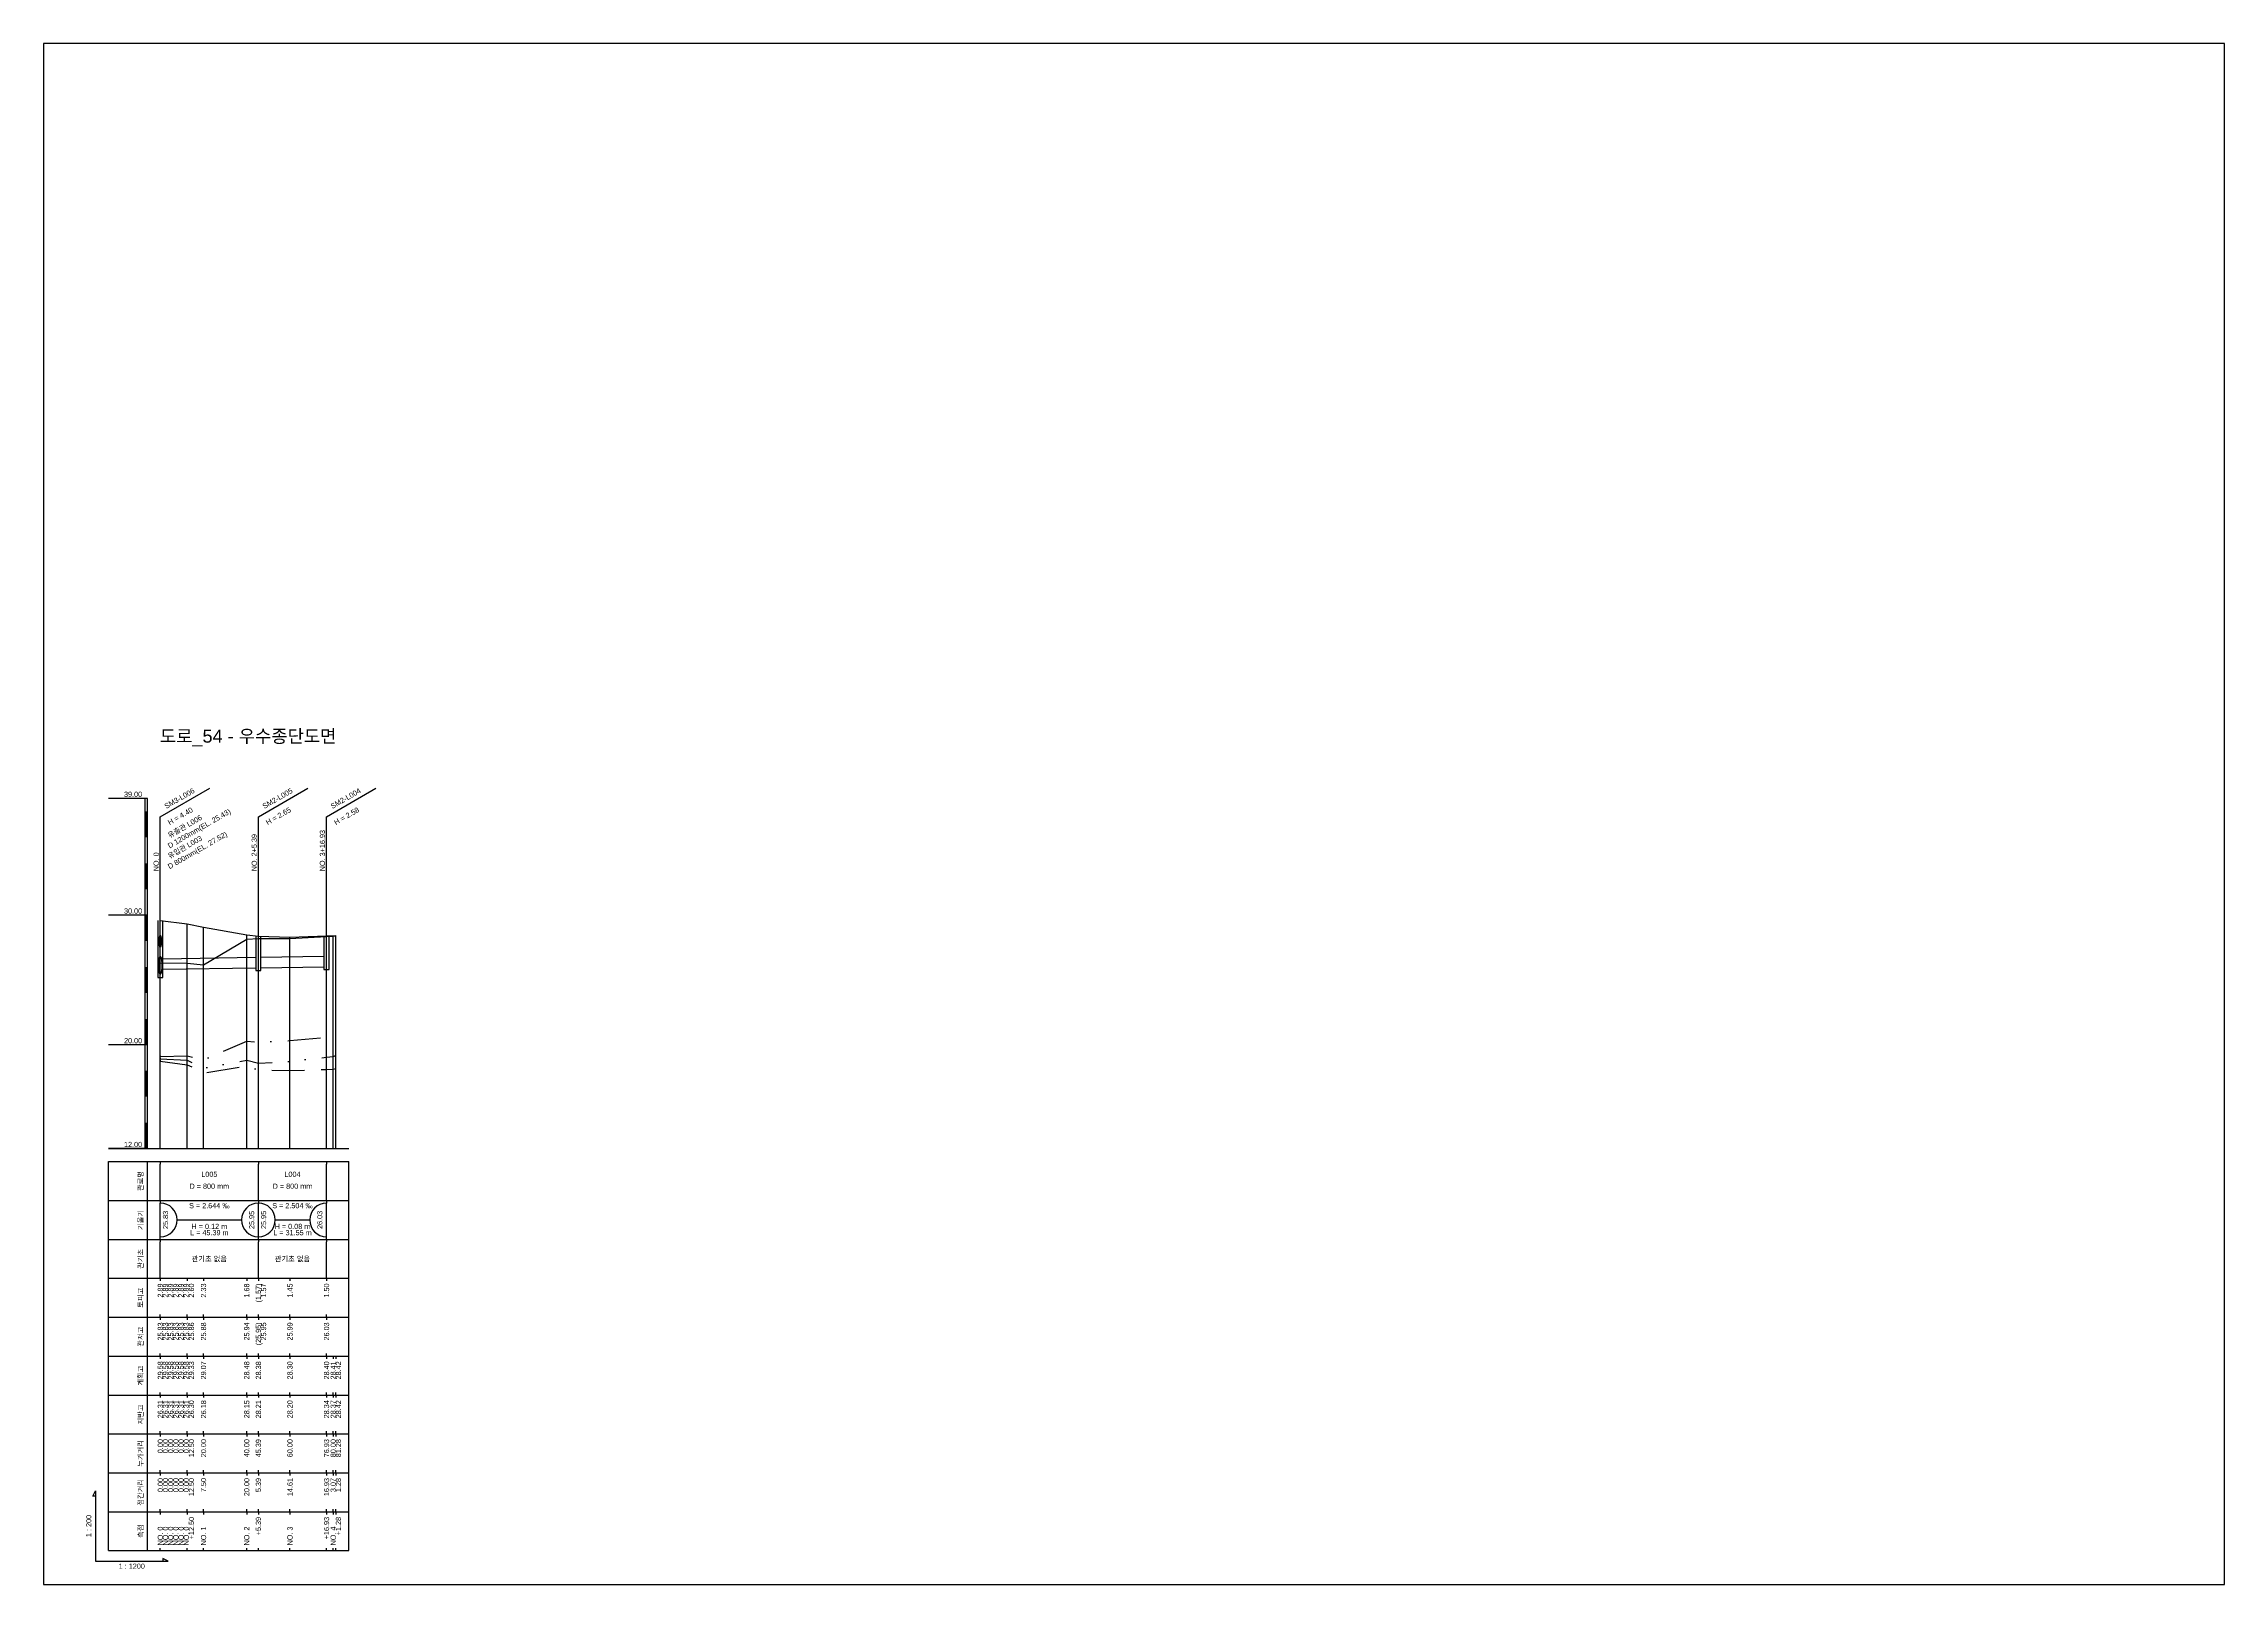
# Model space of a CAD drawing. Header units: millimetres. Extents: x -7351 to 135086, y 1419 to 5643.
# Drawn here: x 56770 to 57611, y 1419 to 2013 of the extents above; entities that cross this region are included whole.
import ezdxf
from ezdxf.enums import TextEntityAlignment as Align

# ---------------------------------------------------------------- set-up
doc = ezdxf.new("R2010")
doc.units = ezdxf.units.MM
for name, pattern in [('BORDER', [44.45, 12.7, -6.35, 12.7, -6.35, 0, -6.35]), ('DASHDOT', [25.4, 12.7, -6.35, 0, -6.35]), ('DIVIDE', [31.75, 12.7, -6.35, 0, -6.35, 0, -6.35])]:
    doc.linetypes.add(name, pattern=pattern)
for name, color, linetype in [('KZ_종단_계획선', 1, 'Continuous'), ('KZ_종단_관로', 4, 'Continuous'), ('KZ_종단_깃발', 7, 'Continuous'), ('KZ_종단_노선명', 7, 'Continuous'), ('KZ_종단_도각', 7, 'Continuous'), ('KZ_종단_맨홀', 4, 'Continuous'), ('KZ_종단_수직선', 7, 'Continuous'), ('KZ_종단_암선1', 56, 'DASHDOT'), ('KZ_종단_암선2', 4, 'DIVIDE'), ('KZ_종단_암선3', 6, 'BORDER'), ('KZ_종단_원형관', 4, 'Continuous'), ('KZ_종단_지반선', 3, 'Continuous'), ('KZ_종단_테이블문자', 7, 'Continuous'), ('KZ_종단_테이블선', 7, 'Continuous'), ('KZ_종단_폴대', 7, 'Continuous')]:
    doc.layers.add(name, color=color, linetype=linetype)
doc.styles.get("Standard").update_dxf_attribs({"font": 'arial.ttf'})

msp = doc.modelspace()

# ---------------------------------------------------------------- linework, layer by layer
at = {"layer": 'KZ_종단_계획선'}
msp.add_lwpolyline([(56815.36, 1674.95), (56815.36, 1674.95), (56815.36, 1674.95), (56815.36, 1674.95), (56815.36, 1674.95), (56815.36, 1674.95), (56825.78, 1673.69), (56832.03, 1672.41), (56848.69, 1669.42), (56853.18, 1668.96), (56865.36, 1668.54), (56879.47, 1669.02), (56882.03, 1669.1), (56883.09, 1669.14)], dxfattribs=at)
at = {"layer": 'KZ_종단_관로'}
for p, q in [((56816.36, 1660.19), (56852.18, 1660.79)), ((56816.36, 1656.19), (56852.18, 1656.79)), ((56854.18, 1660.79), (56878.47, 1661.18)), ((56854.18, 1656.79), (56878.47, 1657.18))]:
    msp.add_line(p, q, dxfattribs=at)
at = {"layer": 'KZ_종단_깃발'}
for p, q in [((56815.36, 1714.95), (56834.41, 1725.95)), ((56853.18, 1714.95), (56872.23, 1725.95)), ((56879.47, 1714.95), (56898.52, 1725.95)), ((56815.36, 1587.04), (56815.36, 1714.95)), ((56853.18, 1587.04), (56853.18, 1714.95)), ((56879.47, 1587.04), (56879.47, 1714.95))]:
    msp.add_line(p, q, dxfattribs=at)
at = {"layer": 'KZ_종단_도각'}
msp.add_lwpolyline([(56770.36, 1419.04), (57611.36, 1419.04), (57611.36, 2013.04), (56770.36, 2013.04)], close=True, dxfattribs=at)
at = {"layer": 'KZ_종단_맨홀'}
for points in [[(56814.36, 1674.95), (56814.36, 1652.96), (56816.36, 1652.96), (56816.36, 1674.95)], [(56852.18, 1668.96), (56852.18, 1655.71), (56854.18, 1655.71), (56854.18, 1668.96)], [(56878.47, 1669.02), (56878.47, 1656.1), (56880.47, 1656.1), (56880.47, 1669.02)]]:
    msp.add_lwpolyline(points, dxfattribs=at)
at = {"layer": 'KZ_종단_수직선'}
for p, q in [((56815.36, 1587.04), (56815.36, 1674.95)), ((56815.36, 1587.04), (56815.36, 1674.95)), ((56815.36, 1587.04), (56815.36, 1674.95)), ((56815.36, 1587.04), (56815.36, 1674.95)), ((56815.36, 1587.04), (56815.36, 1674.95)), ((56815.36, 1587.04), (56815.36, 1674.95)), ((56815.36, 1587.04), (56815.36, 1674.95)), ((56815.36, 1587.04), (56815.36, 1674.95)), ((56815.36, 1587.04), (56815.36, 1674.95)), ((56815.36, 1587.04), (56815.36, 1674.95)), ((56815.36, 1587.04), (56815.36, 1674.95)), ((56825.78, 1587.04), (56825.78, 1673.69)), ((56832.03, 1587.04), (56832.03, 1672.41)), ((56848.69, 1587.04), (56848.69, 1669.42)), ((56853.18, 1587.04), (56853.18, 1668.96)), ((56865.36, 1587.04), (56865.36, 1668.54)), ((56879.47, 1587.04), (56879.47, 1669.02)), ((56882.03, 1587.04), (56882.03, 1669.1)), ((56883.09, 1587.04), (56883.09, 1669.14))]:
    msp.add_line(p, q, dxfattribs=at)
at = {"layer": 'KZ_종단_암선1', "flags": 128}
msp.add_lwpolyline([(56815.36, 1622.78), (56815.36, 1622.78), (56815.36, 1622.78), (56815.36, 1622.78), (56815.36, 1622.78), (56815.36, 1622.59), (56825.78, 1622.86), (56832.03, 1621.3), (56848.69, 1628.46), (56853.18, 1628.17), (56865.36, 1628.67), (56879.47, 1629.98), (56882.03, 1630.22), (56883.09, 1630.49)], dxfattribs=at)
at = {"layer": 'KZ_종단_암선2', "flags": 128}
msp.add_lwpolyline([(56815.36, 1622.05), (56815.36, 1622.05), (56815.36, 1622.05), (56815.36, 1622.05), (56815.36, 1622.05), (56815.36, 1621.69), (56825.78, 1621.1), (56832.03, 1618.07), (56848.69, 1621.18), (56853.18, 1619.93), (56865.36, 1620.69), (56879.47, 1622.3), (56882.03, 1622.59), (56883.09, 1622.88)], dxfattribs=at)
at = {"layer": 'KZ_종단_암선3', "flags": 128}
msp.add_lwpolyline([(56815.36, 1621.09), (56815.36, 1621.09), (56815.36, 1621.09), (56815.36, 1621.09), (56815.36, 1621.09), (56815.36, 1620.8), (56825.78, 1619.37), (56832.03, 1616.22), (56848.69, 1618.89), (56853.18, 1617.42), (56865.36, 1617.15), (56879.47, 1617.58), (56882.03, 1617.65), (56883.09, 1617.86)], dxfattribs=at)
at = {"layer": 'KZ_종단_원형관'}
for p, q in [((56814.97, 1666.94), (56814.98, 1667.35)), ((56814.98, 1666.54), (56814.97, 1666.94)), ((56814.98, 1667.35), (56815, 1667.74)), ((56815, 1666.15), (56814.98, 1666.54)), ((56815, 1667.74), (56815.02, 1668.11)), ((56815.02, 1665.78), (56815, 1666.15)), ((56815.02, 1668.11), (56815.06, 1668.44)), ((56815.06, 1665.45), (56815.02, 1665.78)), ((56815.06, 1668.44), (56815.11, 1668.73)), ((56815.11, 1665.16), (56815.06, 1665.45)), ((56815.11, 1668.73), (56815.17, 1668.96)), ((56815.17, 1668.96), (56815.23, 1669.13)), ((56815.23, 1669.13), (56815.29, 1669.24)), ((56815.29, 1669.24), (56815.36, 1669.27)), ((56815.36, 1669.27), (56815.43, 1669.24)), ((56815.43, 1669.24), (56815.49, 1669.13)), ((56815.49, 1669.13), (56815.55, 1668.96)), ((56815.55, 1668.96), (56815.61, 1668.73)), ((56815.61, 1668.73), (56815.66, 1668.44)), ((56815.66, 1665.45), (56815.61, 1665.16)), ((56815.66, 1668.44), (56815.7, 1668.11)), ((56815.7, 1665.78), (56815.66, 1665.45)), ((56815.7, 1668.11), (56815.72, 1667.74)), ((56815.72, 1666.15), (56815.7, 1665.78)), ((56815.72, 1667.74), (56815.74, 1667.35)), ((56815.74, 1666.54), (56815.72, 1666.15)), ((56815.74, 1667.35), (56815.75, 1666.94)), ((56815.75, 1666.94), (56815.74, 1666.54)), ((56814.78, 1657.66), (56814.79, 1658.27)), ((56814.79, 1657.06), (56814.78, 1657.66)), ((56814.79, 1658.27), (56814.82, 1658.85)), ((56814.82, 1656.48), (56814.79, 1657.06)), ((56814.82, 1658.85), (56814.86, 1659.4)), ((56814.86, 1659.4), (56814.92, 1659.9)), ((56814.92, 1659.9), (56814.99, 1660.33)), ((56814.99, 1660.33), (56815.07, 1660.67)), ((56815.07, 1660.67), (56815.16, 1660.93)), ((56815.17, 1664.93), (56815.11, 1665.16)), ((56815.16, 1660.93), (56815.26, 1661.09)), ((56815.23, 1664.75), (56815.17, 1664.93)), ((56815.29, 1664.65), (56815.23, 1664.75)), ((56815.26, 1661.09), (56815.36, 1661.14)), ((56815.36, 1664.61), (56815.29, 1664.65)), ((56815.43, 1664.65), (56815.36, 1664.61)), ((56815.36, 1661.14), (56815.46, 1661.09)), ((56815.49, 1664.75), (56815.43, 1664.65)), ((56815.46, 1661.09), (56815.56, 1660.93)), ((56815.55, 1664.93), (56815.49, 1664.75)), ((56815.61, 1665.16), (56815.55, 1664.93)), ((56815.56, 1660.93), (56815.65, 1660.67)), ((56815.65, 1660.67), (56815.73, 1660.33)), ((56815.73, 1660.33), (56815.8, 1659.9)), ((56815.8, 1659.9), (56815.86, 1659.4)), ((56815.86, 1659.4), (56815.9, 1658.85)), ((56815.9, 1658.85), (56815.93, 1658.27)), ((56815.93, 1657.06), (56815.9, 1656.48)), ((56815.93, 1658.27), (56815.94, 1657.66)), ((56815.94, 1657.66), (56815.93, 1657.06)), ((56814.86, 1655.93), (56814.82, 1656.48)), ((56814.92, 1655.43), (56814.86, 1655.93)), ((56814.99, 1655), (56814.92, 1655.43)), ((56815.07, 1654.65), (56814.99, 1655)), ((56815.16, 1654.4), (56815.07, 1654.65)), ((56815.26, 1654.24), (56815.16, 1654.4)), ((56815.36, 1654.19), (56815.26, 1654.24)), ((56815.46, 1654.24), (56815.36, 1654.19)), ((56815.56, 1654.4), (56815.46, 1654.24)), ((56815.65, 1654.65), (56815.56, 1654.4)), ((56815.73, 1655), (56815.65, 1654.65)), ((56815.8, 1655.43), (56815.73, 1655)), ((56815.86, 1655.93), (56815.8, 1655.43)), ((56815.9, 1656.48), (56815.86, 1655.93))]:
    msp.add_line(p, q, dxfattribs=at)
at = {"layer": 'KZ_종단_지반선', "flags": 128}
msp.add_lwpolyline([(56815.36, 1658.6), (56815.36, 1658.6), (56815.36, 1658.6), (56815.36, 1658.6), (56815.36, 1658.6), (56815.36, 1658.6), (56825.78, 1658.55), (56832.03, 1657.94), (56848.69, 1667.78), (56853.18, 1668.08), (56865.36, 1668.06), (56879.47, 1668.76), (56882.03, 1668.89), (56883.09, 1669.12)], dxfattribs=at)
at = {"layer": 'KZ_종단_테이블문자'}
for p, q in [((56815.36, 1582.04), (56815.36, 1581.04)), ((56853.18, 1582.04), (56853.18, 1581.04)), ((56853.18, 1582.04), (56853.18, 1581.04)), ((56879.47, 1582.04), (56879.47, 1581.04)), ((56815.36, 1568.04), (56815.36, 1581.04)), ((56853.18, 1568.04), (56853.18, 1581.04)), ((56853.18, 1568.04), (56853.18, 1581.04)), ((56879.47, 1568.04), (56879.47, 1581.04)), ((56815.36, 1567.04), (56815.36, 1568.04)), ((56815.36, 1567.04), (56815.36, 1566.04)), ((56815.36, 1553.04), (56815.36, 1566.04)), ((56853.18, 1567.04), (56853.18, 1568.04)), ((56853.18, 1567.04), (56853.18, 1568.04)), ((56853.18, 1567.04), (56853.18, 1566.04)), ((56853.18, 1567.04), (56853.18, 1566.04)), ((56853.18, 1553.04), (56853.18, 1566.04)), ((56853.18, 1553.04), (56853.18, 1566.04)), ((56879.47, 1567.04), (56879.47, 1568.04)), ((56879.47, 1567.04), (56879.47, 1566.04)), ((56879.47, 1553.04), (56879.47, 1566.04)), ((56821.78, 1559.54), (56846.77, 1559.54)), ((56859.6, 1559.54), (56873.05, 1559.54)), ((56815.36, 1552.04), (56815.36, 1553.04)), ((56815.36, 1552.04), (56815.36, 1551.04)), ((56815.36, 1538.04), (56815.36, 1551.04)), ((56853.18, 1552.04), (56853.18, 1553.04)), ((56853.18, 1552.04), (56853.18, 1553.04)), ((56853.18, 1552.04), (56853.18, 1551.04)), ((56853.18, 1552.04), (56853.18, 1551.04)), ((56853.18, 1538.04), (56853.18, 1551.04)), ((56853.18, 1538.04), (56853.18, 1551.04)), ((56879.47, 1552.04), (56879.47, 1553.04)), ((56879.47, 1552.04), (56879.47, 1551.04)), ((56879.47, 1538.04), (56879.47, 1551.04)), ((56815.36, 1537.04), (56815.36, 1538.04)), ((56853.18, 1537.04), (56853.18, 1538.04)), ((56853.18, 1537.04), (56853.18, 1538.04)), ((56879.47, 1537.04), (56879.47, 1538.04))]:
    msp.add_line(p, q, dxfattribs=at)
for centre, start, end in [((56815.36, 1559.54), 270, 90), ((56853.18, 1559.54), 90, 270), ((56853.18, 1559.54), 270, 90), ((56879.47, 1559.54), 90, 270)]:
    msp.add_arc(centre, 6.5, start, end, dxfattribs=at)
at = {"layer": 'KZ_종단_테이블선'}
for p, q in [((56795.36, 1587.04), (56888.09, 1587.04)), ((56795.36, 1567.04), (56795.36, 1582.04)), ((56795.36, 1582.04), (56888.09, 1582.04)), ((56810.36, 1567.04), (56810.36, 1582.04)), ((56888.09, 1567.04), (56888.09, 1582.04)), ((56795.36, 1552.04), (56795.36, 1567.04)), ((56795.36, 1567.04), (56888.09, 1567.04)), ((56810.36, 1552.04), (56810.36, 1567.04)), ((56888.09, 1552.04), (56888.09, 1567.04)), ((56795.36, 1537.04), (56795.36, 1552.04)), ((56795.36, 1552.04), (56888.09, 1552.04)), ((56810.36, 1537.04), (56810.36, 1552.04)), ((56888.09, 1537.04), (56888.09, 1552.04)), ((56795.36, 1522.04), (56795.36, 1537.04)), ((56795.36, 1537.04), (56888.09, 1537.04)), ((56810.36, 1522.04), (56810.36, 1537.04)), ((56815.36, 1537.04), (56815.36, 1536.04)), ((56815.36, 1537.04), (56815.36, 1536.04)), ((56815.36, 1537.04), (56815.36, 1536.04)), ((56815.36, 1537.04), (56815.36, 1536.04)), ((56815.36, 1537.04), (56815.36, 1536.04)), ((56815.36, 1537.04), (56815.36, 1536.04)), ((56825.78, 1537.04), (56825.78, 1536.04)), ((56832.03, 1537.04), (56832.03, 1536.04)), ((56848.69, 1537.04), (56848.69, 1536.04)), ((56853.18, 1537.04), (56853.18, 1536.04)), ((56865.36, 1537.04), (56865.36, 1536.04)), ((56879.47, 1537.04), (56879.47, 1536.04)), ((56888.09, 1522.04), (56888.09, 1537.04)), ((56815.36, 1522.04), (56815.36, 1523.04)), ((56815.36, 1522.04), (56815.36, 1523.04)), ((56815.36, 1522.04), (56815.36, 1523.04)), ((56815.36, 1522.04), (56815.36, 1523.04)), ((56815.36, 1522.04), (56815.36, 1523.04)), ((56815.36, 1522.04), (56815.36, 1523.04)), ((56825.78, 1522.04), (56825.78, 1523.04)), ((56832.03, 1522.04), (56832.03, 1523.04)), ((56848.69, 1522.04), (56848.69, 1523.04)), ((56853.18, 1522.04), (56853.18, 1523.04)), ((56865.36, 1522.04), (56865.36, 1523.04)), ((56879.47, 1522.04), (56879.47, 1523.04)), ((56795.36, 1507.04), (56795.36, 1522.04)), ((56795.36, 1522.04), (56888.09, 1522.04)), ((56810.36, 1507.04), (56810.36, 1522.04)), ((56815.36, 1522.04), (56815.36, 1521.04)), ((56815.36, 1522.04), (56815.36, 1521.04)), ((56815.36, 1522.04), (56815.36, 1521.04)), ((56815.36, 1522.04), (56815.36, 1521.04)), ((56815.36, 1522.04), (56815.36, 1521.04)), ((56815.36, 1522.04), (56815.36, 1521.04)), ((56825.78, 1522.04), (56825.78, 1521.04)), ((56832.03, 1522.04), (56832.03, 1521.04)), ((56848.69, 1522.04), (56848.69, 1521.04)), ((56853.18, 1522.04), (56853.18, 1521.04)), ((56865.36, 1522.04), (56865.36, 1521.04)), ((56879.47, 1522.04), (56879.47, 1521.04)), ((56888.09, 1507.04), (56888.09, 1522.04)), ((56795.36, 1492.04), (56795.36, 1507.04)), ((56795.36, 1507.04), (56888.09, 1507.04)), ((56810.36, 1492.04), (56810.36, 1507.04)), ((56815.36, 1507.04), (56815.36, 1508.04)), ((56815.36, 1507.04), (56815.36, 1508.04)), ((56815.36, 1507.04), (56815.36, 1508.04)), ((56815.36, 1507.04), (56815.36, 1508.04)), ((56815.36, 1507.04), (56815.36, 1508.04)), ((56815.36, 1507.04), (56815.36, 1508.04)), ((56815.36, 1507.04), (56815.36, 1506.04)), ((56815.36, 1507.04), (56815.36, 1506.04)), ((56815.36, 1507.04), (56815.36, 1506.04)), ((56815.36, 1507.04), (56815.36, 1506.04)), ((56815.36, 1507.04), (56815.36, 1506.04)), ((56815.36, 1507.04), (56815.36, 1506.04)), ((56825.78, 1507.04), (56825.78, 1508.04)), ((56825.78, 1507.04), (56825.78, 1506.04)), ((56832.03, 1507.04), (56832.03, 1508.04)), ((56832.03, 1507.04), (56832.03, 1506.04)), ((56848.69, 1507.04), (56848.69, 1508.04)), ((56848.69, 1507.04), (56848.69, 1506.04)), ((56853.18, 1507.04), (56853.18, 1508.04)), ((56853.18, 1507.04), (56853.18, 1506.04)), ((56865.36, 1507.04), (56865.36, 1508.04)), ((56865.36, 1507.04), (56865.36, 1506.04)), ((56879.47, 1507.04), (56879.47, 1508.04)), ((56879.47, 1507.04), (56879.47, 1506.04)), ((56882.03, 1507.04), (56882.03, 1506.04)), ((56883.09, 1507.04), (56883.09, 1506.04)), ((56888.09, 1492.04), (56888.09, 1507.04)), ((56795.36, 1477.04), (56795.36, 1492.04)), ((56795.36, 1492.04), (56888.09, 1492.04)), ((56810.36, 1477.04), (56810.36, 1492.04)), ((56815.36, 1492.04), (56815.36, 1493.04)), ((56815.36, 1492.04), (56815.36, 1493.04)), ((56815.36, 1492.04), (56815.36, 1493.04)), ((56815.36, 1492.04), (56815.36, 1493.04)), ((56815.36, 1492.04), (56815.36, 1493.04)), ((56815.36, 1492.04), (56815.36, 1493.04)), ((56815.36, 1492.04), (56815.36, 1491.04)), ((56815.36, 1492.04), (56815.36, 1491.04)), ((56815.36, 1492.04), (56815.36, 1491.04)), ((56815.36, 1492.04), (56815.36, 1491.04)), ((56815.36, 1492.04), (56815.36, 1491.04)), ((56815.36, 1492.04), (56815.36, 1491.04)), ((56825.78, 1492.04), (56825.78, 1493.04)), ((56825.78, 1492.04), (56825.78, 1491.04)), ((56832.03, 1492.04), (56832.03, 1493.04)), ((56832.03, 1492.04), (56832.03, 1491.04)), ((56848.69, 1492.04), (56848.69, 1493.04)), ((56848.69, 1492.04), (56848.69, 1491.04)), ((56853.18, 1492.04), (56853.18, 1493.04)), ((56853.18, 1492.04), (56853.18, 1491.04)), ((56865.36, 1492.04), (56865.36, 1493.04)), ((56865.36, 1492.04), (56865.36, 1491.04)), ((56879.47, 1492.04), (56879.47, 1493.04)), ((56879.47, 1492.04), (56879.47, 1491.04)), ((56882.03, 1492.04), (56882.03, 1493.04)), ((56882.03, 1492.04), (56882.03, 1491.04)), ((56883.09, 1492.04), (56883.09, 1493.04)), ((56883.09, 1492.04), (56883.09, 1491.04)), ((56888.09, 1477.04), (56888.09, 1492.04)), ((56795.36, 1462.04), (56795.36, 1477.04)), ((56795.36, 1477.04), (56888.09, 1477.04)), ((56810.36, 1462.04), (56810.36, 1477.04)), ((56815.36, 1477.04), (56815.36, 1478.04)), ((56815.36, 1477.04), (56815.36, 1478.04)), ((56815.36, 1477.04), (56815.36, 1478.04)), ((56815.36, 1477.04), (56815.36, 1478.04)), ((56815.36, 1477.04), (56815.36, 1478.04)), ((56815.36, 1477.04), (56815.36, 1478.04)), ((56815.36, 1477.04), (56815.36, 1476.04)), ((56815.36, 1477.04), (56815.36, 1476.04)), ((56815.36, 1477.04), (56815.36, 1476.04)), ((56815.36, 1477.04), (56815.36, 1476.04)), ((56815.36, 1477.04), (56815.36, 1476.04)), ((56815.36, 1477.04), (56815.36, 1476.04)), ((56825.78, 1477.04), (56825.78, 1478.04)), ((56825.78, 1477.04), (56825.78, 1476.04)), ((56832.03, 1477.04), (56832.03, 1478.04)), ((56832.03, 1477.04), (56832.03, 1476.04)), ((56848.69, 1477.04), (56848.69, 1478.04)), ((56848.69, 1477.04), (56848.69, 1476.04)), ((56853.18, 1477.04), (56853.18, 1478.04)), ((56853.18, 1477.04), (56853.18, 1476.04)), ((56865.36, 1477.04), (56865.36, 1478.04)), ((56865.36, 1477.04), (56865.36, 1476.04)), ((56879.47, 1477.04), (56879.47, 1478.04)), ((56879.47, 1477.04), (56879.47, 1476.04)), ((56882.03, 1477.04), (56882.03, 1478.04)), ((56882.03, 1477.04), (56882.03, 1476.04)), ((56883.09, 1477.04), (56883.09, 1478.04)), ((56883.09, 1477.04), (56883.09, 1476.04)), ((56888.09, 1462.04), (56888.09, 1477.04)), ((56795.36, 1447.04), (56795.36, 1462.04)), ((56795.36, 1462.04), (56888.09, 1462.04)), ((56810.36, 1447.04), (56810.36, 1462.04)), ((56815.36, 1462.04), (56815.36, 1463.04)), ((56815.36, 1462.04), (56815.36, 1463.04)), ((56815.36, 1462.04), (56815.36, 1463.04)), ((56815.36, 1462.04), (56815.36, 1463.04)), ((56815.36, 1462.04), (56815.36, 1463.04)), ((56815.36, 1462.04), (56815.36, 1463.04)), ((56815.36, 1462.04), (56815.36, 1461.04)), ((56815.36, 1462.04), (56815.36, 1461.04)), ((56815.36, 1462.04), (56815.36, 1461.04)), ((56815.36, 1462.04), (56815.36, 1461.04)), ((56815.36, 1462.04), (56815.36, 1461.04)), ((56815.36, 1462.04), (56815.36, 1461.04)), ((56825.78, 1462.04), (56825.78, 1463.04)), ((56825.78, 1462.04), (56825.78, 1461.04)), ((56832.03, 1462.04), (56832.03, 1463.04)), ((56832.03, 1462.04), (56832.03, 1461.04)), ((56848.69, 1462.04), (56848.69, 1463.04)), ((56848.69, 1462.04), (56848.69, 1461.04)), ((56853.18, 1462.04), (56853.18, 1463.04)), ((56853.18, 1462.04), (56853.18, 1461.04)), ((56865.36, 1462.04), (56865.36, 1463.04)), ((56865.36, 1462.04), (56865.36, 1461.04)), ((56879.47, 1462.04), (56879.47, 1463.04)), ((56879.47, 1462.04), (56879.47, 1461.04)), ((56882.03, 1462.04), (56882.03, 1463.04)), ((56882.03, 1462.04), (56882.03, 1461.04)), ((56883.09, 1462.04), (56883.09, 1463.04)), ((56883.09, 1462.04), (56883.09, 1461.04)), ((56888.09, 1447.04), (56888.09, 1462.04)), ((56795.36, 1432.04), (56795.36, 1447.04)), ((56795.36, 1447.04), (56888.09, 1447.04)), ((56810.36, 1432.04), (56810.36, 1447.04)), ((56815.36, 1447.04), (56815.36, 1448.04)), ((56815.36, 1447.04), (56815.36, 1448.04)), ((56815.36, 1447.04), (56815.36, 1448.04)), ((56815.36, 1447.04), (56815.36, 1448.04)), ((56815.36, 1447.04), (56815.36, 1448.04)), ((56815.36, 1447.04), (56815.36, 1448.04)), ((56815.36, 1447.04), (56815.36, 1446.04)), ((56815.36, 1447.04), (56815.36, 1446.04)), ((56815.36, 1447.04), (56815.36, 1446.04)), ((56815.36, 1447.04), (56815.36, 1446.04)), ((56815.36, 1447.04), (56815.36, 1446.04)), ((56815.36, 1447.04), (56815.36, 1446.04)), ((56825.78, 1447.04), (56825.78, 1448.04)), ((56825.78, 1447.04), (56825.78, 1446.04)), ((56832.03, 1447.04), (56832.03, 1448.04)), ((56832.03, 1447.04), (56832.03, 1446.04)), ((56848.69, 1447.04), (56848.69, 1448.04)), ((56848.69, 1447.04), (56848.69, 1446.04)), ((56853.18, 1447.04), (56853.18, 1448.04)), ((56853.18, 1447.04), (56853.18, 1446.04)), ((56865.36, 1447.04), (56865.36, 1448.04)), ((56865.36, 1447.04), (56865.36, 1446.04)), ((56879.47, 1447.04), (56879.47, 1448.04)), ((56879.47, 1447.04), (56879.47, 1446.04)), ((56882.03, 1447.04), (56882.03, 1448.04)), ((56882.03, 1447.04), (56882.03, 1446.04)), ((56883.09, 1447.04), (56883.09, 1448.04)), ((56883.09, 1447.04), (56883.09, 1446.04)), ((56888.09, 1432.04), (56888.09, 1447.04)), ((56795.36, 1432.04), (56888.09, 1432.04)), ((56815.36, 1432.04), (56815.36, 1433.04)), ((56815.36, 1432.04), (56815.36, 1433.04)), ((56815.36, 1432.04), (56815.36, 1433.04)), ((56815.36, 1432.04), (56815.36, 1433.04)), ((56815.36, 1432.04), (56815.36, 1433.04)), ((56815.36, 1432.04), (56815.36, 1433.04)), ((56825.78, 1432.04), (56825.78, 1433.04)), ((56832.03, 1432.04), (56832.03, 1433.04)), ((56848.69, 1432.04), (56848.69, 1433.04)), ((56853.18, 1432.04), (56853.18, 1433.04)), ((56865.36, 1432.04), (56865.36, 1433.04)), ((56879.47, 1432.04), (56879.47, 1433.04)), ((56882.03, 1432.04), (56882.03, 1433.04)), ((56883.09, 1432.04), (56883.09, 1433.04))]:
    msp.add_line(p, q, dxfattribs=at)
msp.add_lwpolyline([(56790.36, 1453.04), (56789.36, 1453.04), (56790.36, 1455.04), (56790.36, 1428.04), (56818.36, 1428.04), (56816.36, 1429.04), (56816.36, 1428.04)], dxfattribs=at)
at = {"layer": 'KZ_종단_폴대'}
for p, q in [((56810.36, 1722.04), (56795.36, 1722.04)), ((56810.36, 1677.04), (56795.36, 1677.04)), ((56810.36, 1627.04), (56795.36, 1627.04)), ((56810.36, 1587.04), (56795.36, 1587.04))]:
    msp.add_line(p, q, dxfattribs=at)
msp.add_lwpolyline([(56810.36, 1587.04), (56810.36, 1722.04), (56809.36, 1722.04), (56809.36, 1587.04), (56810.36, 1587.04)], dxfattribs=at)
for points in [[(56809.86, 1707.04, 1, 1, 0), (56809.86, 1717.04, 1, 1, 0)], [(56809.86, 1687.04, 1, 1, 0), (56809.86, 1697.04, 1, 1, 0)], [(56809.86, 1667.04, 1, 1, 0), (56809.86, 1677.04, 1, 1, 0)], [(56809.86, 1647.04, 1, 1, 0), (56809.86, 1657.04, 1, 1, 0)], [(56809.86, 1627.04, 1, 1, 0), (56809.86, 1637.04, 1, 1, 0)], [(56809.86, 1607.04, 1, 1, 0), (56809.86, 1617.04, 1, 1, 0)], [(56809.86, 1587.04, 1, 1, 0), (56809.86, 1597.04, 1, 1, 0)]]:
    msp.add_lwpolyline(points, format="xyseb", dxfattribs=at)

# ---------------------------------------------------------------- texts
at = {"layer": 'KZ_종단_깃발'}
for s, rotation, p in [('SM3-L006', 30, (56817.96, 1717.45)), ('SM2-L005', 30, (56855.78, 1717.45)), ('SM2-L004', 30, (56882.07, 1717.45)), ('NO. 2+5.39', 90, (56853.18, 1693.95)), ('NO. 3+16.93', 90, (56879.47, 1693.95)), ('NO. 0', 90, (56815.36, 1693.95))]:
    msp.add_text(s, height=2, rotation=rotation, dxfattribs=at).set_placement(p, align=Align.BOTTOM_LEFT)
for s, p in [('H = 4.40', (56817.96, 1713.45)), ('D 1200mm(EL. 25.43)', (56817.96, 1704.45)), ('H = 2.65', (56855.78, 1713.45)), ('H = 2.58', (56882.07, 1713.45)), ('D 800mm(EL. 27.52)', (56817.96, 1696.45)), ('유출관 L006', (56817.96, 1708.45)), ('유입관 L003', (56817.96, 1700.45))]:
    msp.add_text(s, height=2, rotation=30, dxfattribs=at).set_placement(p, align=Align.TOP_LEFT)
at = {"layer": 'KZ_종단_노선명'}
msp.add_text('도로_54 - 우수종단도면', height=5, dxfattribs=at).set_placement((56849.23, 1742.04), align=Align.BOTTOM_CENTER)
at = {"layer": 'KZ_종단_테이블문자'}
for s, p in [('D = 800 mm', (56834.27, 1573.54)), ('D = 800 mm', (56866.33, 1573.54)), ('S = 2.644 ‰', (56834.27, 1566.04)), ('S = 2.504 ‰', (56866.33, 1566.04))]:
    msp.add_text(s, height=2, dxfattribs=at).set_placement(p, align=Align.TOP_CENTER)
for s, p in [('L005', (56834.27, 1575.54)), ('L004', (56866.33, 1575.54)), ('H = 0.12 m', (56834.27, 1555.44)), ('H = 0.08 m', (56866.33, 1555.44)), ('L = 45.39 m', (56834.27, 1553.04)), ('L = 31.55 m', (56866.33, 1553.04))]:
    msp.add_text(s, height=2, dxfattribs=at).set_placement(p, align=Align.BOTTOM_CENTER)
for s, p in [('25.83', (56816.36, 1559.54)), ('25.95', (56854.18, 1559.54))]:
    msp.add_text(s, height=2, rotation=90, dxfattribs=at).set_placement(p, align=Align.TOP_CENTER)
for s, p in [('25.95', (56852.18, 1559.54)), ('26.03', (56878.47, 1559.54))]:
    msp.add_text(s, height=2, rotation=90, dxfattribs=at).set_placement(p, align=Align.BOTTOM_CENTER)
for p in [(56834.27, 1544.54), (56866.33, 1544.54)]:
    msp.add_text('관기초 없음', height=2, dxfattribs=at).set_placement(p, align=Align.MIDDLE_CENTER)
for s, p in [('2.89', (56815.36, 1535.04)), ('2.89', (56817.36, 1535.04)), ('2.89', (56819.36, 1535.04)), ('2.89', (56821.36, 1535.04)), ('2.89', (56823.36, 1535.04)), ('2.89', (56825.36, 1535.04)), ('2.60', (56827.36, 1535.04)), ('2.33', (56832.03, 1535.04)), ('1.68', (56848.69, 1535.04)), ('(1.57)', (56853.18, 1535.04)), ('1.57', (56855.18, 1535.04)), ('1.45', (56865.36, 1535.04)), ('1.50', (56879.47, 1535.04)), ('25.83', (56815.36, 1520.04)), ('25.83', (56817.36, 1520.04)), ('25.83', (56819.36, 1520.04)), ('25.83', (56821.36, 1520.04)), ('25.83', (56823.36, 1520.04)), ('25.83', (56825.36, 1520.04)), ('25.86', (56827.36, 1520.04)), ('25.88', (56832.03, 1520.04)), ('25.94', (56848.69, 1520.04)), ('(25.95)', (56853.18, 1520.04)), ('25.95', (56855.18, 1520.04)), ('25.99', (56865.36, 1520.04)), ('26.03', (56879.47, 1520.04)), ('29.58', (56815.36, 1505.04)), ('29.58', (56817.36, 1505.04)), ('29.58', (56819.36, 1505.04)), ('29.58', (56821.36, 1505.04)), ('29.58', (56823.36, 1505.04)), ('29.58', (56825.36, 1505.04)), ('29.33', (56827.36, 1505.04)), ('29.07', (56832.03, 1505.04)), ('28.48', (56848.69, 1505.04)), ('28.38', (56853.18, 1505.04)), ('28.30', (56865.36, 1505.04)), ('28.40', (56879.47, 1505.04)), ('28.41', (56882.03, 1505.04)), ('28.42', (56884.03, 1505.04)), ('26.31', (56815.36, 1490.04)), ('26.31', (56817.36, 1490.04)), ('26.31', (56819.36, 1490.04)), ('26.31', (56821.36, 1490.04)), ('26.31', (56823.36, 1490.04)), ('26.31', (56825.36, 1490.04)), ('26.30', (56827.36, 1490.04)), ('26.18', (56832.03, 1490.04)), ('28.15', (56848.69, 1490.04)), ('28.21', (56853.18, 1490.04)), ('28.20', (56865.36, 1490.04)), ('28.34', (56879.47, 1490.04)), ('28.37', (56882.03, 1490.04)), ('28.42', (56884.03, 1490.04)), ('0.00', (56815.36, 1475.04)), ('0.00', (56817.36, 1475.04)), ('0.00', (56819.36, 1475.04)), ('0.00', (56821.36, 1475.04)), ('0.00', (56823.36, 1475.04)), ('0.00', (56825.36, 1475.04)), ('12.50', (56827.36, 1475.04)), ('20.00', (56832.03, 1475.04)), ('40.00', (56848.69, 1475.04)), ('45.39', (56853.18, 1475.04)), ('60.00', (56865.36, 1475.04)), ('76.93', (56879.47, 1475.04)), ('80.00', (56882.03, 1475.04)), ('81.28', (56884.03, 1475.04)), ('0.00', (56815.36, 1460.04)), ('0.00', (56817.36, 1460.04)), ('0.00', (56819.36, 1460.04)), ('0.00', (56821.36, 1460.04)), ('0.00', (56823.36, 1460.04)), ('0.00', (56825.36, 1460.04)), ('12.50', (56827.36, 1460.04)), ('7.50', (56832.03, 1460.04)), ('20.00', (56848.69, 1460.04)), ('5.39', (56853.18, 1460.04)), ('14.61', (56865.36, 1460.04)), ('16.93', (56879.47, 1460.04)), ('3.07', (56882.03, 1460.04)), ('1.28', (56884.03, 1460.04)), ('+12.50', (56827.36, 1445.04)), ('+5.39', (56853.18, 1445.04)), ('+16.93', (56879.47, 1445.04)), ('+1.28', (56884.03, 1445.04))]:
    msp.add_text(s, height=2, rotation=90, dxfattribs=at).set_placement(p, align=Align.MIDDLE_RIGHT)
for s, p in [('NO. 0', (56815.36, 1434.04)), ('NO. 0', (56817.36, 1434.04)), ('NO. 0', (56819.36, 1434.04)), ('NO. 0', (56821.36, 1434.04)), ('NO. 0', (56823.36, 1434.04)), ('NO. 0', (56825.36, 1434.04)), ('NO. 1', (56832.03, 1434.04)), ('NO. 2', (56848.69, 1434.04)), ('NO. 3', (56865.36, 1434.04)), ('NO. 4', (56882.03, 1434.04))]:
    msp.add_text(s, height=2, rotation=90, dxfattribs=at).set_placement(p, align=Align.MIDDLE_LEFT)
at = {"layer": 'KZ_종단_테이블선'}
for s, p in [('관로명', (56809.36, 1574.54)), ('기울기', (56809.36, 1559.54)), ('관기초', (56809.36, 1544.54)), ('토피고', (56809.36, 1529.54)), ('관저고', (56809.36, 1514.54)), ('계획고', (56809.36, 1499.54)), ('지반고', (56809.36, 1484.54)), ('누가거리', (56809.36, 1469.54)), ('점간거리', (56809.36, 1454.54)), ('1 : 200', (56789.36, 1441.54)), ('측점', (56809.36, 1439.54))]:
    msp.add_text(s, height=2, rotation=90, dxfattribs=at).set_placement(p, align=Align.BOTTOM_CENTER)
msp.add_text('1 : 1200', height=2, dxfattribs=at).set_placement((56804.36, 1427.04), align=Align.TOP_CENTER)
at = {"layer": 'KZ_종단_폴대'}
for s, p in [('39.00', (56808.36, 1722.04)), ('30.00', (56808.36, 1677.04)), ('20.00', (56808.36, 1627.04)), ('12.00', (56808.36, 1587.04))]:
    msp.add_text(s, height=2, dxfattribs=at).set_placement(p, align=Align.BOTTOM_RIGHT)

doc.saveas('drawing.dxf')
